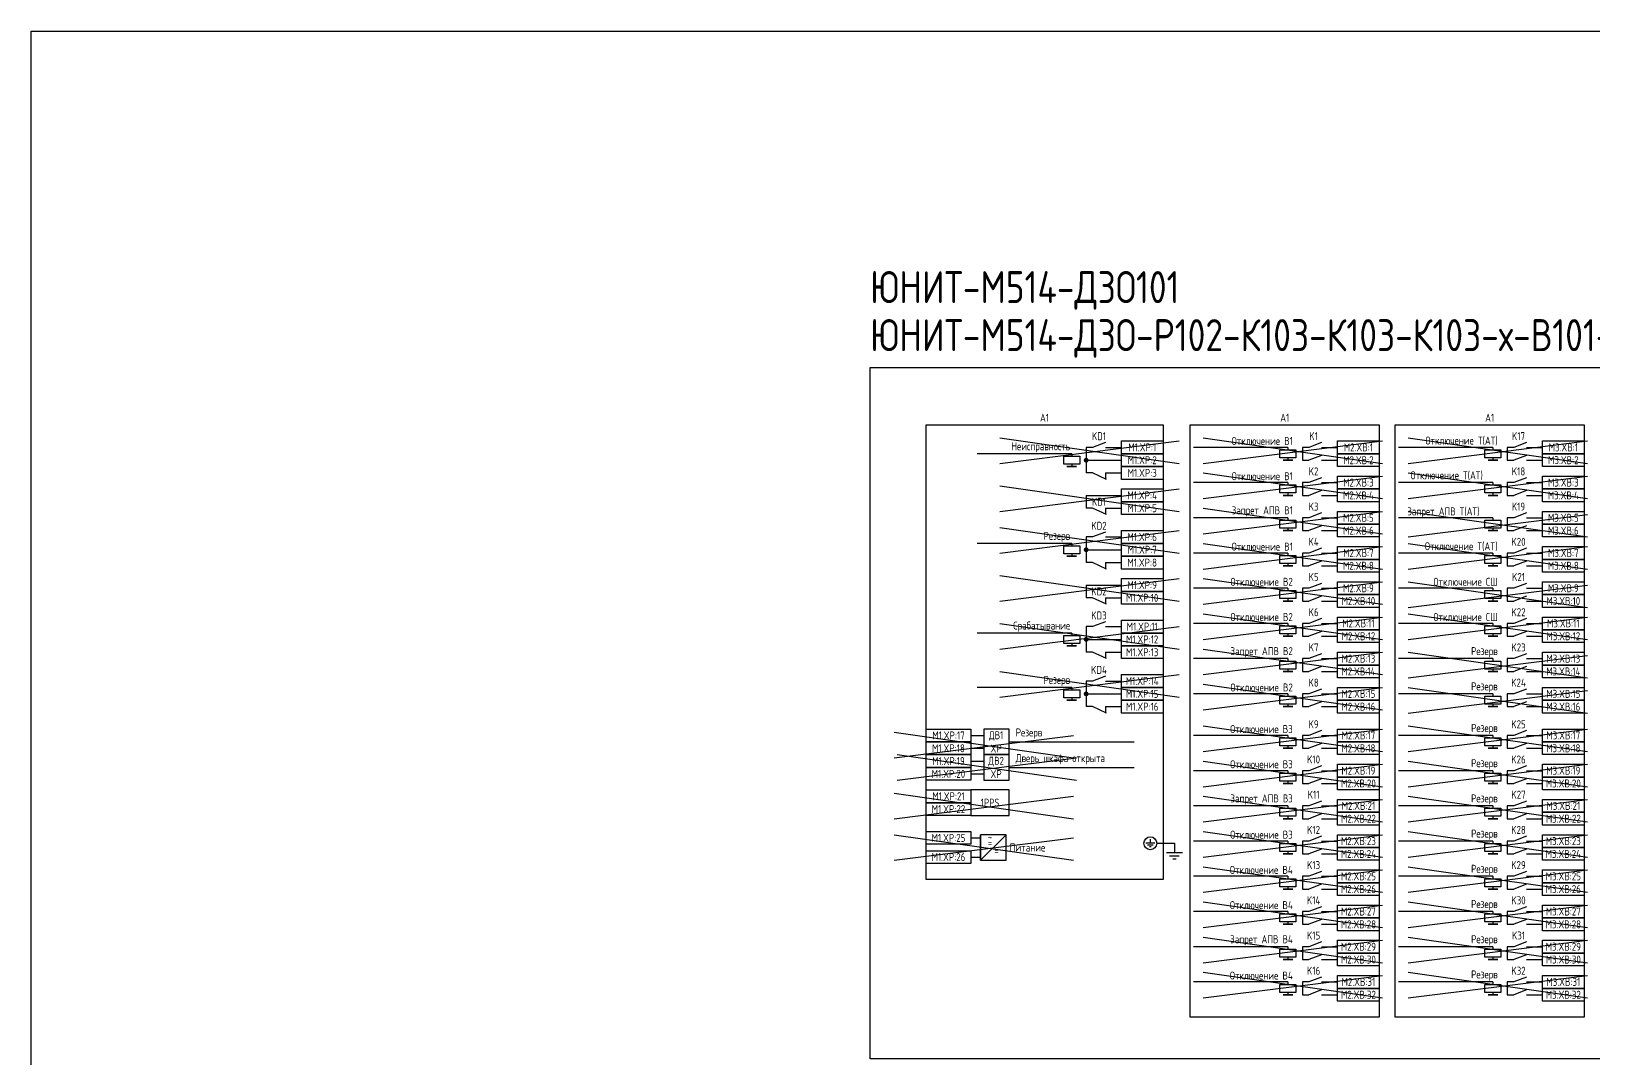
# Model space of a CAD drawing. Header units: millimetres. Extents: x -1102 to 3953, y -90 to 618.
# Drawn here: x -1102 to -614, y 297 to 618 of the extents above; entities that cross this region are included whole.
import ezdxf

# ---------------------------------------------------------------- set-up
doc = ezdxf.new("R2010")
doc.units = ezdxf.units.MM
doc.styles.add('Gost_type_A', font='GOST_A.TTF')

# ---------------------------------------------------------------- blocks, each defined once
blk = doc.blocks.new('POINT')
at = {"const_width": 0.75}
blk.add_lwpolyline([(-0.375, 0, 1), (0.375, 0, 1)], format="xyb", close=True, dxfattribs=at)

msp = doc.modelspace()

# ---------------------------------------------------------------- linework, layer by layer
at = {"color": 210}
for p, q in [((-799.53, 491), (-743.53, 483)), ((-799.53, 483), (-743.53, 490)), ((-736, 491), (-680, 483)), ((-736, 483), (-680, 490)), ((-672, 491), (-616, 483)), ((-672, 483), (-616, 490)), ((-736, 480), (-680, 472)), ((-736, 472), (-680, 479)), ((-672, 480), (-616, 472)), ((-672, 472), (-616, 479)), ((-799.53, 476), (-743.53, 468)), ((-799.53, 468), (-743.53, 475)), ((-736, 469), (-680, 461)), ((-736, 461), (-680, 468)), ((-672, 468), (-616, 460)), ((-672, 460), (-616, 467)), ((-736, 458), (-680, 450)), ((-736, 450), (-680, 457)), ((-672, 458), (-616, 450)), ((-672, 450), (-616, 457)), ((-736, 447), (-680, 439)), ((-736, 439), (-680, 446)), ((-672, 446), (-616, 438)), ((-672, 438), (-616, 445)), ((-736, 436), (-680, 428)), ((-736, 428), (-680, 435)), ((-672, 436), (-616, 428)), ((-672, 428), (-616, 435)), ((-799.53, 433), (-743.53, 425)), ((-799.53, 425), (-743.53, 432)), ((-736, 425), (-680, 417)), ((-736, 417), (-680, 424)), ((-672, 424), (-616, 416)), ((-672, 416), (-616, 423)), ((-799.53, 418), (-743.53, 410)), ((-799.53, 410), (-743.53, 417)), ((-736, 414), (-680, 406)), ((-736, 406), (-680, 413)), ((-672, 413), (-616, 405)), ((-672, 405), (-616, 412)), ((-736, 401), (-680, 393)), ((-672, 401), (-616, 393)), ((-736, 393), (-680, 400)), ((-672, 393), (-616, 400)), ((-831.53, 392), (-775.53, 384)), ((-831.53, 384), (-775.53, 391)), ((-736, 390), (-680, 382)), ((-736, 382), (-680, 389)), ((-672, 390), (-616, 382)), ((-672, 382), (-616, 389)), ((-736, 379), (-680, 371)), ((-736, 371), (-680, 378)), ((-672, 379), (-616, 371)), ((-672, 371), (-616, 378)), ((-832.53, 367), (-776.53, 359)), ((-832.53, 359), (-776.53, 366)), ((-736, 368), (-680, 360)), ((-736, 360), (-680, 367)), ((-672, 368), (-616, 360)), ((-672, 360), (-616, 367)), ((-736, 357), (-680, 349)), ((-672, 357), (-616, 349)), ((-736, 349), (-680, 356)), ((-672, 349), (-616, 356)), ((-736, 346), (-680, 338)), ((-736, 338), (-680, 345)), ((-672, 346), (-616, 338)), ((-672, 338), (-616, 345)), ((-736, 335), (-680, 327)), ((-736, 327), (-680, 334)), ((-672, 335), (-616, 327)), ((-672, 327), (-616, 334)), ((-736, 324), (-680, 316)), ((-736, 316), (-680, 323)), ((-672, 324), (-616, 316)), ((-672, 316), (-616, 323))]:
    msp.add_line(p, q, dxfattribs=at)
at = {"ltscale": 1.08}
for p, q in [((-770.53, 488), (-772.53, 488)), ((-772.53, 488), (-772.53, 480)), ((-766.53, 488), (-761.53, 488)), ((-703, 488), (-705, 488)), ((-705, 488), (-705, 484)), ((-699, 488), (-694, 488)), ((-639, 488), (-641, 488)), ((-641, 488), (-641, 484)), ((-635, 488), (-630, 488)), ((-772.53, 484), (-761.53, 484)), ((-705, 484), (-703, 484)), ((-699, 484), (-694, 484)), ((-641, 484), (-639, 484)), ((-635, 484), (-630, 484)), ((-770.53, 480), (-772.53, 480)), ((-766.53, 480), (-761.53, 480)), ((-703, 477), (-705, 477)), ((-705, 477), (-705, 473)), ((-699, 477), (-694, 477)), ((-639, 477), (-641, 477)), ((-641, 477), (-641, 473)), ((-635, 477), (-630, 477)), ((-772.53, 473), (-761.53, 473)), ((-770.53, 469), (-772.53, 469)), ((-766.53, 469), (-761.53, 469)), ((-705, 473), (-703, 473)), ((-699, 473), (-694, 473)), ((-641, 473), (-639, 473)), ((-635, 473), (-630, 473)), ((-703, 466), (-705, 466)), ((-705, 466), (-705, 462)), ((-699, 466), (-694, 466)), ((-639, 466), (-641, 466)), ((-641, 466), (-641, 462)), ((-635, 466), (-630, 466)), ((-770.53, 460), (-772.53, 460)), ((-772.53, 460), (-772.53, 452)), ((-766.53, 460), (-761.53, 460)), ((-705, 462), (-703, 462)), ((-699, 462), (-694, 462)), ((-641, 462), (-639, 462)), ((-635, 462), (-630, 462)), ((-772.53, 456), (-761.53, 456)), ((-703, 455), (-705, 455)), ((-705, 455), (-705, 451)), ((-699, 455), (-694, 455)), ((-639, 455), (-641, 455)), ((-641, 455), (-641, 451)), ((-635, 455), (-630, 455)), ((-770.53, 452), (-772.53, 452)), ((-766.53, 452), (-761.53, 452)), ((-705, 451), (-703, 451)), ((-699, 451), (-694, 451)), ((-641, 451), (-639, 451)), ((-635, 451), (-630, 451)), ((-772.53, 445), (-761.53, 445)), ((-770.53, 441), (-772.53, 441)), ((-766.53, 441), (-761.53, 441)), ((-703, 444), (-705, 444)), ((-705, 444), (-705, 440)), ((-705, 440), (-703, 440)), ((-699, 444), (-694, 444)), ((-699, 440), (-694, 440)), ((-639, 444), (-641, 444)), ((-641, 444), (-641, 440)), ((-641, 440), (-639, 440)), ((-635, 444), (-630, 444)), ((-635, 440), (-630, 440)), ((-770.53, 432), (-772.53, 432)), ((-772.53, 432), (-772.53, 424)), ((-766.53, 432), (-761.53, 432)), ((-703, 433), (-705, 433)), ((-705, 433), (-705, 429)), ((-699, 433), (-694, 433)), ((-639, 433), (-641, 433)), ((-641, 433), (-641, 429)), ((-635, 433), (-630, 433)), ((-772.53, 428), (-761.53, 428)), ((-705, 429), (-703, 429)), ((-699, 429), (-694, 429)), ((-641, 429), (-639, 429)), ((-635, 429), (-630, 429)), ((-770.53, 424), (-772.53, 424)), ((-766.53, 424), (-761.53, 424)), ((-703, 422), (-705, 422)), ((-705, 422), (-705, 418)), ((-699, 422), (-694, 422)), ((-639, 422), (-641, 422)), ((-641, 422), (-641, 418)), ((-635, 422), (-630, 422)), ((-770.53, 415), (-772.53, 415)), ((-772.53, 415), (-772.53, 407)), ((-766.53, 415), (-761.53, 415)), ((-705, 418), (-703, 418)), ((-699, 418), (-694, 418)), ((-641, 418), (-639, 418)), ((-635, 418), (-630, 418)), ((-772.53, 411), (-761.53, 411)), ((-703, 411), (-705, 411)), ((-705, 411), (-705, 407)), ((-699, 411), (-694, 411)), ((-639, 411), (-641, 411)), ((-641, 411), (-641, 407)), ((-635, 411), (-630, 411)), ((-770.53, 407), (-772.53, 407)), ((-766.53, 407), (-761.53, 407)), ((-705, 407), (-703, 407)), ((-699, 407), (-694, 407)), ((-641, 407), (-639, 407)), ((-635, 407), (-630, 407)), ((-703, 398), (-705, 398)), ((-705, 398), (-705, 394)), ((-699, 398), (-694, 398)), ((-639, 398), (-641, 398)), ((-641, 398), (-641, 394)), ((-635, 398), (-630, 398)), ((-705, 394), (-703, 394)), ((-699, 394), (-694, 394)), ((-641, 394), (-639, 394)), ((-635, 394), (-630, 394)), ((-703, 387), (-705, 387)), ((-705, 387), (-705, 383)), ((-699, 387), (-694, 387)), ((-639, 387), (-641, 387)), ((-641, 387), (-641, 383)), ((-635, 387), (-630, 387)), ((-705, 383), (-703, 383)), ((-699, 383), (-694, 383)), ((-641, 383), (-639, 383)), ((-635, 383), (-630, 383)), ((-703, 376), (-705, 376)), ((-705, 376), (-705, 372)), ((-699, 376), (-694, 376)), ((-639, 376), (-641, 376)), ((-641, 376), (-641, 372)), ((-635, 376), (-630, 376)), ((-705, 372), (-703, 372)), ((-699, 372), (-694, 372)), ((-641, 372), (-639, 372)), ((-635, 372), (-630, 372)), ((-703, 365), (-705, 365)), ((-705, 365), (-705, 361)), ((-699, 365), (-694, 365)), ((-639, 365), (-641, 365)), ((-641, 365), (-641, 361)), ((-635, 365), (-630, 365)), ((-705, 361), (-703, 361)), ((-699, 361), (-694, 361)), ((-641, 361), (-639, 361)), ((-635, 361), (-630, 361)), ((-703, 354), (-705, 354)), ((-705, 354), (-705, 350)), ((-699, 354), (-694, 354)), ((-639, 354), (-641, 354)), ((-641, 354), (-641, 350)), ((-635, 354), (-630, 354)), ((-705, 350), (-703, 350)), ((-699, 350), (-694, 350)), ((-641, 350), (-639, 350)), ((-635, 350), (-630, 350)), ((-703, 343), (-705, 343)), ((-705, 343), (-705, 339)), ((-699, 343), (-694, 343)), ((-639, 343), (-641, 343)), ((-641, 343), (-641, 339)), ((-635, 343), (-630, 343)), ((-705, 339), (-703, 339)), ((-699, 339), (-694, 339)), ((-641, 339), (-639, 339)), ((-635, 339), (-630, 339)), ((-703, 332), (-705, 332)), ((-705, 332), (-705, 328)), ((-699, 332), (-694, 332)), ((-639, 332), (-641, 332)), ((-641, 332), (-641, 328)), ((-635, 332), (-630, 332)), ((-705, 328), (-703, 328)), ((-699, 328), (-694, 328)), ((-641, 328), (-639, 328)), ((-635, 328), (-630, 328)), ((-703, 321), (-705, 321)), ((-705, 321), (-705, 317)), ((-699, 321), (-694, 321)), ((-639, 321), (-641, 321)), ((-641, 321), (-641, 317)), ((-635, 321), (-630, 321)), ((-705, 317), (-703, 317)), ((-699, 317), (-694, 317)), ((-641, 317), (-639, 317)), ((-635, 317), (-630, 317))]:
    msp.add_line(p, q, dxfattribs=at)
at = {"ltscale": 4.32}
for p, q in [((-766.53, 489.5), (-770.53, 488)), ((-699, 489.5), (-703, 488)), ((-635, 489.5), (-639, 488)), ((-699, 485.5), (-703, 484)), ((-635, 485.5), (-639, 484)), ((-766.14, 478), (-770.53, 480)), ((-699, 478.5), (-703, 477)), ((-635, 478.5), (-639, 477)), ((-699, 474.5), (-703, 473)), ((-635, 474.5), (-639, 473)), ((-766.14, 467), (-770.53, 469)), ((-699, 467.5), (-703, 466)), ((-635, 467.5), (-639, 466)), ((-766.53, 461.5), (-770.53, 460)), ((-699, 463.5), (-703, 462)), ((-635, 463.5), (-639, 462)), ((-699, 456.5), (-703, 455)), ((-635, 456.5), (-639, 455)), ((-766.14, 450), (-770.53, 452)), ((-699, 452.5), (-703, 451)), ((-635, 452.5), (-639, 451)), ((-699, 445.5), (-703, 444)), ((-635, 445.5), (-639, 444)), ((-766.14, 439), (-770.53, 441)), ((-699, 441.5), (-703, 440)), ((-635, 441.5), (-639, 440)), ((-699, 434.5), (-703, 433)), ((-635, 434.5), (-639, 433)), ((-766.53, 433.5), (-770.53, 432)), ((-699, 430.5), (-703, 429)), ((-635, 430.5), (-639, 429)), ((-766.14, 422), (-770.53, 424)), ((-699, 423.5), (-703, 422)), ((-635, 423.5), (-639, 422)), ((-766.53, 416.5), (-770.53, 415)), ((-699, 419.5), (-703, 418)), ((-635, 419.5), (-639, 418)), ((-699, 412.5), (-703, 411)), ((-635, 412.5), (-639, 411)), ((-766.14, 405), (-770.53, 407)), ((-699, 408.5), (-703, 407)), ((-635, 408.5), (-639, 407)), ((-699, 399.5), (-703, 398)), ((-699, 395.5), (-703, 394)), ((-635, 399.5), (-639, 398)), ((-635, 395.5), (-639, 394)), ((-699, 388.5), (-703, 387)), ((-635, 388.5), (-639, 387)), ((-699, 384.5), (-703, 383)), ((-635, 384.5), (-639, 383)), ((-699, 377.5), (-703, 376)), ((-635, 377.5), (-639, 376)), ((-699, 373.5), (-703, 372)), ((-635, 373.5), (-639, 372)), ((-699, 366.5), (-703, 365)), ((-635, 366.5), (-639, 365)), ((-751.08, 364.32), (-753.92, 364.32)), ((-751.65, 363.75), (-753.35, 363.75)), ((-752.22, 363.18), (-752.78, 363.18)), ((-752.5, 365.6), (-752.5, 364.32)), ((-742.46, 361.32), (-747.46, 361.32)), ((-744.96, 364.32), (-744.96, 361.32)), ((-699, 362.5), (-703, 361)), ((-635, 362.5), (-639, 361)), ((-743.46, 360.32), (-746.46, 360.32)), ((-744.46, 359.32), (-745.46, 359.32)), ((-699, 355.5), (-703, 354)), ((-699, 351.5), (-703, 350)), ((-635, 355.5), (-639, 354)), ((-635, 351.5), (-639, 350)), ((-699, 344.5), (-703, 343)), ((-635, 344.5), (-639, 343)), ((-699, 340.5), (-703, 339)), ((-635, 340.5), (-639, 339)), ((-699, 333.5), (-703, 332)), ((-635, 333.5), (-639, 332)), ((-699, 329.5), (-703, 328)), ((-635, 329.5), (-639, 328)), ((-699, 322.5), (-703, 321)), ((-635, 322.5), (-639, 321)), ((-699, 318.5), (-703, 317)), ((-635, 318.5), (-639, 317))]:
    msp.add_line(p, q, dxfattribs=at)
for p, q in [((-709.5, 488), (-739, 488)), ((-709.5, 488), (-709.5, 487.25)), ((-645.5, 488), (-675, 488)), ((-645.5, 488), (-645.5, 487.25)), ((-777.03, 486), (-806.53, 486)), ((-777.03, 486), (-777.03, 485.25)), ((-709.5, 484.75), (-709.5, 484)), ((-645.5, 484.75), (-645.5, 484)), ((-777.03, 482.75), (-777.03, 482)), ((-766.53, 480), (-766.53, 478)), ((-709.5, 477), (-739, 477)), ((-709.5, 477), (-709.5, 476.25)), ((-709.5, 473.75), (-709.5, 473)), ((-645.5, 477), (-675, 477)), ((-645.5, 477), (-645.5, 476.25)), ((-645.5, 473.75), (-645.5, 473)), ((-772.53, 473), (-772.53, 469)), ((-766.53, 469), (-766.53, 467)), ((-709.5, 466), (-739, 466)), ((-709.5, 466), (-709.5, 465.25)), ((-645.5, 466), (-675, 466)), ((-645.5, 466), (-645.5, 465.25)), ((-709.5, 462.75), (-709.5, 462)), ((-645.5, 462.75), (-645.5, 462)), ((-777.03, 458), (-806.53, 458)), ((-777.03, 458), (-777.03, 457.25)), ((-777.03, 454.75), (-777.03, 454)), ((-709.5, 455), (-739, 455)), ((-709.5, 455), (-709.5, 454.25)), ((-645.5, 455), (-675, 455)), ((-645.5, 455), (-645.5, 454.25)), ((-766.53, 452), (-766.53, 450)), ((-709.5, 451.75), (-709.5, 451)), ((-645.5, 451.75), (-645.5, 451)), ((-772.53, 445), (-772.53, 441)), ((-766.53, 441), (-766.53, 439)), ((-709.5, 444), (-739, 444)), ((-709.5, 444), (-709.5, 443.25)), ((-709.5, 440.75), (-709.5, 440)), ((-645.5, 444), (-675, 444)), ((-645.5, 444), (-645.5, 443.25)), ((-645.5, 440.75), (-645.5, 440)), ((-777.03, 430), (-806.53, 430)), ((-777.03, 430), (-777.03, 429.25)), ((-709.5, 433), (-739, 433)), ((-709.5, 433), (-709.5, 432.25)), ((-709.5, 429.75), (-709.5, 429)), ((-645.5, 433), (-675, 433)), ((-645.5, 433), (-645.5, 432.25)), ((-645.5, 429.75), (-645.5, 429)), ((-777.03, 426.75), (-777.03, 426)), ((-766.53, 424), (-766.53, 422)), ((-709.5, 422), (-739, 422)), ((-709.5, 422), (-709.5, 421.25)), ((-645.5, 422), (-675, 422)), ((-645.5, 422), (-645.5, 421.25)), ((-709.5, 418.75), (-709.5, 418)), ((-645.5, 418.75), (-645.5, 418)), ((-777.03, 413), (-806.53, 413)), ((-777.03, 413), (-777.03, 412.25)), ((-709.5, 411), (-739, 411)), ((-709.5, 411), (-709.5, 410.25)), ((-645.5, 411), (-675, 411)), ((-645.5, 411), (-645.5, 410.25)), ((-777.03, 409.75), (-777.03, 409)), ((-766.53, 407), (-766.53, 405)), ((-709.5, 407.75), (-709.5, 407)), ((-645.5, 407.75), (-645.5, 407)), ((-808.53, 398), (-804.53, 398)), ((-796.53, 396), (-757.53, 396)), ((-709.5, 398), (-739, 398)), ((-709.5, 398), (-709.5, 397.25)), ((-645.5, 398), (-675, 398)), ((-645.5, 398), (-645.5, 397.25)), ((-808.53, 394), (-804.53, 394)), ((-709.5, 394.75), (-709.5, 394)), ((-645.5, 394.75), (-645.5, 394)), ((-808.53, 390), (-804.53, 390)), ((-808.53, 386), (-804.53, 386)), ((-796.53, 388), (-757.53, 388)), ((-709.5, 387), (-739, 387)), ((-709.5, 387), (-709.5, 386.25)), ((-645.5, 387), (-675, 387)), ((-645.5, 387), (-645.5, 386.25)), ((-709.5, 383.75), (-709.5, 383)), ((-645.5, 383.75), (-645.5, 383)), ((-709.5, 376), (-739, 376)), ((-709.5, 376), (-709.5, 375.25)), ((-645.5, 376), (-675, 376)), ((-645.5, 376), (-645.5, 375.25)), ((-709.5, 372.75), (-709.5, 372)), ((-645.5, 372.75), (-645.5, 372)), ((-805.53, 359), (-805.53, 367)), ((-805.53, 359), (-797.53, 367)), ((-750.48, 364.32), (-744.96, 364.32)), ((-709.5, 365), (-739, 365)), ((-709.5, 365), (-709.5, 364.25)), ((-709.5, 361.75), (-709.5, 361)), ((-645.5, 365), (-675, 365)), ((-645.5, 365), (-645.5, 364.25)), ((-645.5, 361.75), (-645.5, 361)), ((-709.5, 354), (-739, 354)), ((-709.5, 354), (-709.5, 353.25)), ((-645.5, 354), (-675, 354)), ((-645.5, 354), (-645.5, 353.25)), ((-709.5, 350.75), (-709.5, 350)), ((-645.5, 350.75), (-645.5, 350)), ((-709.5, 343), (-739, 343)), ((-709.5, 343), (-709.5, 342.25)), ((-645.5, 343), (-675, 343)), ((-645.5, 343), (-645.5, 342.25)), ((-709.5, 339.75), (-709.5, 339)), ((-645.5, 339.75), (-645.5, 339)), ((-709.5, 332), (-739, 332)), ((-709.5, 332), (-709.5, 331.25)), ((-645.5, 332), (-675, 332)), ((-645.5, 332), (-645.5, 331.25)), ((-709.5, 328.75), (-709.5, 328)), ((-645.5, 328.75), (-645.5, 328)), ((-709.5, 321), (-739, 321)), ((-709.5, 321), (-709.5, 320.25)), ((-709.5, 317.75), (-709.5, 317)), ((-645.5, 321), (-675, 321)), ((-645.5, 321), (-645.5, 320.25)), ((-645.5, 317.75), (-645.5, 317))]:
    msp.add_line(p, q)
at = {"color": 3}
for p, q in [((-799.53, 463), (-743.53, 455)), ((-799.53, 455), (-743.53, 462)), ((-799.53, 448), (-743.53, 440)), ((-799.53, 440), (-743.53, 447)), ((-832.53, 399), (-776.53, 391)), ((-832.53, 391), (-776.53, 398)), ((-832.53, 380), (-776.53, 372)), ((-832.53, 372), (-776.53, 379))]:
    msp.add_line(p, q, dxfattribs=at)
at = {"ltscale": 4}
for p, q in [((-808.53, 366), (-805.53, 366)), ((-808.53, 360), (-805.53, 360))]:
    msp.add_line(p, q, dxfattribs=at)
for points in [[(-1102, 618), (3953, 618), (3953, -90), (-1102, -90)], [(-840, 513), (15, 513), (15, 297), (-840, 297)], [(-822.53, 495), (-748.53, 495), (-748.53, 353), (-822.53, 353)], [(-740, 495), (-681, 495), (-681, 310), (-740, 310)], [(-676, 495), (-617, 495), (-617, 310), (-676, 310)], [(-761.53, 490), (-748.53, 490), (-748.53, 486), (-761.53, 486)], [(-694, 490), (-681, 490), (-681, 486), (-694, 486)], [(-630, 490), (-617, 490), (-617, 486), (-630, 486)], [(-774.53, 485.25), (-774.53, 482.75), (-779.53, 482.75), (-779.53, 485.25)], [(-761.53, 486), (-748.53, 486), (-748.53, 482), (-761.53, 482)], [(-707, 487.25), (-707, 484.75), (-712, 484.75), (-712, 487.25)], [(-708, 484), (-711, 484)], [(-694, 486), (-681, 486), (-681, 482), (-694, 482)], [(-643, 487.25), (-643, 484.75), (-648, 484.75), (-648, 487.25)], [(-644, 484), (-647, 484)], [(-630, 486), (-617, 486), (-617, 482), (-630, 482)], [(-775.53, 482), (-778.53, 482)], [(-761.53, 482), (-748.53, 482), (-748.53, 478), (-761.53, 478)], [(-694, 479), (-681, 479), (-681, 475), (-694, 475)], [(-630, 479), (-617, 479), (-617, 475), (-630, 475)], [(-761.53, 475), (-748.53, 475), (-748.53, 471), (-761.53, 471)], [(-707, 476.25), (-707, 473.75), (-712, 473.75), (-712, 476.25)], [(-694, 475), (-681, 475), (-681, 471), (-694, 471)], [(-643, 476.25), (-643, 473.75), (-648, 473.75), (-648, 476.25)], [(-630, 475), (-617, 475), (-617, 471), (-630, 471)], [(-761.53, 471), (-748.53, 471), (-748.53, 467), (-761.53, 467)], [(-708, 473), (-711, 473)], [(-644, 473), (-647, 473)], [(-707, 465.25), (-707, 462.75), (-712, 462.75), (-712, 465.25)], [(-694, 468), (-681, 468), (-681, 464), (-694, 464)], [(-694, 464), (-681, 464), (-681, 460), (-694, 460)], [(-643, 465.25), (-643, 462.75), (-648, 462.75), (-648, 465.25)], [(-630, 468), (-617, 468), (-617, 464), (-630, 464)], [(-630, 464), (-617, 464), (-617, 460), (-630, 460)], [(-761.53, 462), (-748.53, 462), (-748.53, 458), (-761.53, 458)], [(-708, 462), (-711, 462)], [(-644, 462), (-647, 462)], [(-774.53, 457.25), (-774.53, 454.75), (-779.53, 454.75), (-779.53, 457.25)], [(-775.53, 454), (-778.53, 454)], [(-761.53, 458), (-748.53, 458), (-748.53, 454), (-761.53, 454)], [(-761.53, 454), (-748.53, 454), (-748.53, 450), (-761.53, 450)], [(-707, 454.25), (-707, 451.75), (-712, 451.75), (-712, 454.25)], [(-694, 457), (-681, 457), (-681, 453), (-694, 453)], [(-643, 454.25), (-643, 451.75), (-648, 451.75), (-648, 454.25)], [(-630, 457), (-617, 457), (-617, 453), (-630, 453)], [(-708, 451), (-711, 451)], [(-694, 453), (-681, 453), (-681, 449), (-694, 449)], [(-644, 451), (-647, 451)], [(-630, 453), (-617, 453), (-617, 449), (-630, 449)], [(-761.53, 447), (-748.53, 447), (-748.53, 443), (-761.53, 443)], [(-694, 446), (-681, 446), (-681, 442), (-694, 442)], [(-630, 446), (-617, 446), (-617, 442), (-630, 442)], [(-761.53, 443), (-748.53, 443), (-748.53, 439), (-761.53, 439)], [(-707, 443.25), (-707, 440.75), (-712, 440.75), (-712, 443.25)], [(-708, 440), (-711, 440)], [(-694, 442), (-681, 442), (-681, 438), (-694, 438)], [(-643, 443.25), (-643, 440.75), (-648, 440.75), (-648, 443.25)], [(-644, 440), (-647, 440)], [(-630, 442), (-617, 442), (-617, 438), (-630, 438)], [(-694, 435), (-681, 435), (-681, 431), (-694, 431)], [(-630, 435), (-617, 435), (-617, 431), (-630, 431)], [(-761.53, 434), (-748.53, 434), (-748.53, 430), (-761.53, 430)], [(-761.53, 430), (-748.53, 430), (-748.53, 426), (-761.53, 426)], [(-707, 432.25), (-707, 429.75), (-712, 429.75), (-712, 432.25)], [(-694, 431), (-681, 431), (-681, 427), (-694, 427)], [(-643, 432.25), (-643, 429.75), (-648, 429.75), (-648, 432.25)], [(-630, 431), (-617, 431), (-617, 427), (-630, 427)], [(-774.53, 429.25), (-774.53, 426.75), (-779.53, 426.75), (-779.53, 429.25)], [(-775.53, 426), (-778.53, 426)], [(-761.53, 426), (-748.53, 426), (-748.53, 422), (-761.53, 422)], [(-708, 429), (-711, 429)], [(-644, 429), (-647, 429)], [(-707, 421.25), (-707, 418.75), (-712, 418.75), (-712, 421.25)], [(-694, 424), (-681, 424), (-681, 420), (-694, 420)], [(-694, 420), (-681, 420), (-681, 416), (-694, 416)], [(-643, 421.25), (-643, 418.75), (-648, 418.75), (-648, 421.25)], [(-630, 424), (-617, 424), (-617, 420), (-630, 420)], [(-630, 420), (-617, 420), (-617, 416), (-630, 416)], [(-761.53, 417), (-748.53, 417), (-748.53, 413), (-761.53, 413)], [(-708, 418), (-711, 418)], [(-644, 418), (-647, 418)], [(-774.53, 412.25), (-774.53, 409.75), (-779.53, 409.75), (-779.53, 412.25)], [(-761.53, 413), (-748.53, 413), (-748.53, 409), (-761.53, 409)], [(-707, 410.25), (-707, 407.75), (-712, 407.75), (-712, 410.25)], [(-694, 413), (-681, 413), (-681, 409), (-694, 409)], [(-643, 410.25), (-643, 407.75), (-648, 407.75), (-648, 410.25)], [(-630, 413), (-617, 413), (-617, 409), (-630, 409)], [(-775.53, 409), (-778.53, 409)], [(-761.53, 409), (-748.53, 409), (-748.53, 405), (-761.53, 405)], [(-708, 407), (-711, 407)], [(-694, 409), (-681, 409), (-681, 405), (-694, 405)], [(-644, 407), (-647, 407)], [(-630, 409), (-617, 409), (-617, 405), (-630, 405)], [(-822.53, 400), (-808.53, 400), (-808.53, 396), (-822.53, 396)], [(-822.53, 396), (-808.53, 396), (-808.53, 392), (-822.53, 392)], [(-707, 397.25), (-707, 394.75), (-712, 394.75), (-712, 397.25)], [(-694, 400), (-681, 400), (-681, 396), (-694, 396)], [(-694, 396), (-681, 396), (-681, 392), (-694, 392)], [(-643, 397.25), (-643, 394.75), (-648, 394.75), (-648, 397.25)], [(-630, 400), (-617, 400), (-617, 396), (-630, 396)], [(-630, 396), (-617, 396), (-617, 392), (-630, 392)], [(-822.53, 392), (-808.53, 392), (-808.53, 388), (-822.53, 388)], [(-708, 394), (-711, 394)], [(-644, 394), (-647, 394)], [(-822.53, 388), (-808.53, 388), (-808.53, 384), (-822.53, 384)], [(-707, 386.25), (-707, 383.75), (-712, 383.75), (-712, 386.25)], [(-694, 389), (-681, 389), (-681, 385), (-694, 385)], [(-643, 386.25), (-643, 383.75), (-648, 383.75), (-648, 386.25)], [(-630, 389), (-617, 389), (-617, 385), (-630, 385)], [(-822.53, 381), (-808.53, 381), (-808.53, 377), (-822.53, 377)], [(-708, 383), (-711, 383)], [(-694, 385), (-681, 385), (-681, 381), (-694, 381)], [(-644, 383), (-647, 383)], [(-630, 385), (-617, 385), (-617, 381), (-630, 381)], [(-822.53, 377), (-808.53, 377), (-808.53, 373), (-822.53, 373)], [(-694, 378), (-681, 378), (-681, 374), (-694, 374)], [(-630, 378), (-617, 378), (-617, 374), (-630, 374)], [(-707, 375.25), (-707, 372.75), (-712, 372.75), (-712, 375.25)], [(-708, 372), (-711, 372)], [(-694, 374), (-681, 374), (-681, 370), (-694, 370)], [(-643, 375.25), (-643, 372.75), (-648, 372.75), (-648, 375.25)], [(-644, 372), (-647, 372)], [(-630, 374), (-617, 374), (-617, 370), (-630, 370)], [(-822.53, 368), (-808.53, 368), (-808.53, 364), (-822.53, 364)], [(-694, 367), (-681, 367), (-681, 363), (-694, 363)], [(-630, 367), (-617, 367), (-617, 363), (-630, 363)], [(-822.53, 362), (-808.53, 362), (-808.53, 358), (-822.53, 358)], [(-707, 364.25), (-707, 361.75), (-712, 361.75), (-712, 364.25)], [(-694, 363), (-681, 363), (-681, 359), (-694, 359)], [(-643, 364.25), (-643, 361.75), (-648, 361.75), (-648, 364.25)], [(-630, 363), (-617, 363), (-617, 359), (-630, 359)], [(-708, 361), (-711, 361)], [(-644, 361), (-647, 361)], [(-707, 353.25), (-707, 350.75), (-712, 350.75), (-712, 353.25)], [(-694, 356), (-681, 356), (-681, 352), (-694, 352)], [(-694, 352), (-681, 352), (-681, 348), (-694, 348)], [(-643, 353.25), (-643, 350.75), (-648, 350.75), (-648, 353.25)], [(-630, 356), (-617, 356), (-617, 352), (-630, 352)], [(-630, 352), (-617, 352), (-617, 348), (-630, 348)], [(-708, 350), (-711, 350)], [(-644, 350), (-647, 350)], [(-707, 342.25), (-707, 339.75), (-712, 339.75), (-712, 342.25)], [(-694, 345), (-681, 345), (-681, 341), (-694, 341)], [(-643, 342.25), (-643, 339.75), (-648, 339.75), (-648, 342.25)], [(-630, 345), (-617, 345), (-617, 341), (-630, 341)], [(-708, 339), (-711, 339)], [(-694, 341), (-681, 341), (-681, 337), (-694, 337)], [(-644, 339), (-647, 339)], [(-630, 341), (-617, 341), (-617, 337), (-630, 337)], [(-694, 334), (-681, 334), (-681, 330), (-694, 330)], [(-630, 334), (-617, 334), (-617, 330), (-630, 330)], [(-707, 331.25), (-707, 328.75), (-712, 328.75), (-712, 331.25)], [(-708, 328), (-711, 328)], [(-694, 330), (-681, 330), (-681, 326), (-694, 326)], [(-643, 331.25), (-643, 328.75), (-648, 328.75), (-648, 331.25)], [(-644, 328), (-647, 328)], [(-630, 330), (-617, 330), (-617, 326), (-630, 326)], [(-694, 323), (-681, 323), (-681, 319), (-694, 319)], [(-630, 323), (-617, 323), (-617, 319), (-630, 319)], [(-707, 320.25), (-707, 317.75), (-712, 317.75), (-712, 320.25)], [(-694, 319), (-681, 319), (-681, 315), (-694, 315)], [(-643, 320.25), (-643, 317.75), (-648, 317.75), (-648, 320.25)], [(-630, 319), (-617, 319), (-617, 315), (-630, 315)], [(-708, 317), (-711, 317)], [(-644, 317), (-647, 317)]]:
    msp.add_lwpolyline(points, close=True)
for points in [[(-804.53, 392), (-796.53, 392), (-796.53, 400), (-804.53, 400)], [(-804.53, 384), (-796.53, 384), (-796.53, 392), (-804.53, 392)], [(-808.53, 373), (-796.53, 373), (-796.53, 381), (-808.53, 381)], [(-805.53, 359), (-797.53, 359), (-797.53, 367), (-805.53, 367)]]:
    msp.add_lwpolyline(points, close=True, dxfattribs=at)
msp.add_circle((-752.5, 364.32), 2.02)

# ---------------------------------------------------------------- block references
for p in [(-772.53, 484), (-772.53, 456), (-772.53, 428), (-772.53, 411)]:
    msp.add_blockref('POINT', p)

# ---------------------------------------------------------------- texts
at = {"style": 'Gost_type_A'}
for s, insert, char_height, width, attachment_point, line_spacing_factor in [('ЮНИТ-М514-ДЗО101\\PЮНИТ-М514-ДЗО-Р102-К103-К103-К103-х-В101-В101-М1С4.0С00-С01.03', (-840, 516), 10, 855, 7, 0.9), ('A1', (-785.53, 496), 2.5, 74.0002, 8, 0.9), ('A1', (-710.5, 496), 2.5, 59, 8, 0.9), ('A1', (-646.5, 496), 2.5, 59, 8, 0.9), ('Неисправность', (-777.53, 488), 2.5, 37, 6, 0.8), ('Резерв', (-777.53, 460), 2.5, 37, 6, 0.8), ('Срабатывание', (-777.53, 432), 2.5, 37, 6, 0.8), ('Резерв', (-777.53, 415), 2.5, 37, 6, 0.8)]:
    msp.add_mtext(s, dxfattribs=dict(at, insert=insert, char_height=char_height, width=width, attachment_point=attachment_point, line_spacing_factor=line_spacing_factor))
at = {"char_height": 2.5, "style": 'Gost_type_A'}
for s, insert, width, attachment_point in [('KD1', (-768.53, 491.5), 8, 5), ('M1.XP:1', (-755.03, 488), 13, 5), ('Отключение В1', (-708, 490), 31.0015, 6), ('K1', (-701.5, 491.5), 5, 5), ('M2.XВ:1', (-687.5, 488), 13, 5), ('Отключение Т(АТ)', (-644, 490), 31.0015, 6), ('K17', (-637.5, 491.5), 5, 5), ('M3.XВ:1', (-623.5, 488), 13, 5), ('M1.XP:2', (-755.03, 484), 13, 5), ('M2.XВ:2', (-687.5, 484), 13, 5), ('M3.XВ:2', (-623.5, 484), 13, 5), ('M1.XP:3', (-755.03, 480), 13, 5), ('Отключение В1', (-708, 479), 31.0015, 6), ('K2', (-701.5, 480.5), 5, 5), ('M2.XВ:3', (-687.5, 477), 13, 5), ('Отключение Т(АТ)', (-648.65, 479.15), 23.4787, 6), ('K18', (-637.5, 480.5), 5, 5), ('M3.XВ:3', (-623.5, 477), 13, 5), ('M1.XP:4', (-755.03, 473), 13, 5), ('M2.XВ:4', (-687.5, 473), 13, 5), ('M3.XВ:4', (-623.5, 473), 13, 5), ('KD1', (-768.53, 471), 8, 5), ('M1.XP:5', (-755.03, 469), 13, 5), ('Запрет АПВ В1', (-708, 468), 31.0015, 6), ('K3', (-701.5, 469.5), 5, 5), ('Запрет АПВ Т(АТ)', (-649.68, 467.67), 23.4787, 6), ('K19', (-637.5, 469.5), 5, 5), ('KD2', (-768.53, 463.5), 8, 5), ('M2.XВ:5', (-687.5, 466), 13, 5), ('M3.XВ:5', (-623.5, 466), 13, 5), ('M1.XP:6', (-755.03, 460), 13, 5), ('K4', (-701.5, 458.5), 5, 5), ('M2.XВ:6', (-687.5, 462), 13, 5), ('K20', (-637.5, 458.5), 5, 5), ('M3.XВ:6', (-623.5, 462), 13, 5), ('M1.XP:7', (-755.03, 456), 13, 5), ('Отключение В1', (-708, 457), 31.0015, 6), ('M2.XВ:7', (-687.5, 455), 13, 5), ('Отключение Т(АT)', (-644, 457), 31.0015, 6), ('M3.XВ:7', (-623.5, 455), 13, 5), ('M1.XP:8', (-755.03, 452), 13, 5), ('M2.XВ:8', (-687.5, 451), 13, 5), ('M3.XВ:8', (-623.5, 451), 13, 5), ('KD2', (-768.53, 443), 8, 5), ('M1.XP:9', (-755.03, 445), 13, 5), ('Отключение В2', (-708, 446), 31.0015, 6), ('K5', (-701.5, 447.5), 5, 5), ('M2.XВ:9', (-687.5, 444), 13, 5), ('Отключение СШ', (-644, 446), 31.0015, 6), ('K21', (-637.5, 447.5), 5, 5), ('M3.XВ:9', (-623.5, 444), 13, 5), ('M1.XP:10', (-755.03, 441), 13, 5), ('M2.XВ:10', (-687.5, 440), 13, 5), ('M3.XВ:10', (-623.5, 440), 13, 5), ('KD3', (-768.53, 435.5), 8, 5), ('Отключение В2', (-708, 435), 31.0015, 6), ('K6', (-701.5, 436.5), 5, 5), ('Отключение СШ', (-644, 435), 31.0015, 6), ('K22', (-637.5, 436.5), 5, 5), ('M1.XP:11', (-755.03, 432), 13, 5), ('M2.XВ:12', (-687.5, 429), 13, 5), ('M2.XВ:11', (-687.5, 433), 13, 5), ('M3.XВ:12', (-623.5, 429), 13, 5), ('M3.XВ:11', (-623.5, 433), 13, 5), ('M1.XP:13', (-755.03, 424), 13, 5), ('M1.XP:12', (-755.03, 428), 13, 5), ('Запрет АПВ В2', (-708, 424), 31.0015, 6), ('K7', (-701.5, 425.5), 5, 5), ('Резерв', (-644, 424), 31.0015, 6), ('K23', (-637.5, 425.5), 5, 5), ('KD4', (-768.53, 418.5), 8, 5), ('M2.XВ:13', (-687.5, 422), 13, 5), ('M3.XВ:13', (-623.5, 422), 13, 5), ('M1.XP:14', (-755.03, 415), 13, 5), ('K8', (-701.5, 414.5), 5, 5), ('M2.XВ:14', (-687.5, 418), 13, 5), ('K24', (-637.5, 414.5), 5, 5), ('M3.XВ:14', (-623.5, 418), 13, 5), ('M1.XP:15', (-755.03, 411), 13, 5), ('Отключение В2', (-708, 413), 31.0015, 6), ('M2.XВ:15', (-687.5, 411), 13, 5), ('Резерв', (-644, 413), 31.0015, 6), ('M3.XВ:15', (-623.5, 411), 13, 5), ('M1.XP:16', (-755.03, 407), 13, 5), ('M2.XВ:16', (-687.5, 407), 13, 5), ('M3.XВ:16', (-623.5, 407), 13, 5), ('Резерв', (-794.53, 397), 37, 7), ('Отключение B3', (-708, 400), 31.0015, 6), ('K9', (-701.5, 401.5), 5, 5), ('Резерв', (-644, 400), 31.0015, 6), ('K25', (-637.5, 401.5), 5, 5), ('M1.XP:17', (-815.53, 398), 14, 5), ('ДВ1 XP', (-800.65, 396), 7.7588, 5), ('M2.XВ:17', (-687.5, 398), 13, 5), ('M3.XВ:17', (-623.5, 398), 13, 5), ('M1.XP:18', (-815.53, 394), 14, 5), ('M1.XP:19', (-815.53, 390), 14, 5), ('ДВ2 XP', (-800.65, 388), 7.7588, 5), ('Дверь шкафа открыта', (-794.53, 389), 37, 7), ('K10', (-701.5, 390.5), 5, 5), ('M2.XВ:18', (-687.5, 394), 13, 5), ('Резерв', (-644, 389), 31.0015, 6), ('K26', (-637.5, 390.5), 5, 5), ('M3.XВ:18', (-623.5, 394), 13, 5), ('M1.XP:20', (-815.53, 386), 14, 5), ('Отключение B3', (-708, 389), 31.0015, 6), ('M2.XВ:19', (-687.5, 387), 13, 5), ('M3.XВ:19', (-623.5, 387), 13, 5), ('K11', (-701.5, 379.5), 5, 5), ('M2.XВ:20', (-687.5, 383), 13, 5), ('K27', (-637.5, 379.5), 5, 5), ('M3.XВ:20', (-623.5, 383), 13, 5), ('M1.XP:22', (-815.53, 375), 14, 5), ('M1.XP:21', (-815.53, 379), 14, 5), ('1PPS', (-802.53, 377), 12, 5), ('Запрет АПВ В3', (-708, 378), 31.0015, 6), ('M2.XВ:21', (-687.5, 376), 13, 5), ('Резерв', (-644, 378), 31.0015, 6), ('M3.XВ:21', (-623.5, 376), 13, 5), ('M2.XВ:22', (-687.5, 372), 13, 5), ('M3.XВ:22', (-623.5, 372), 13, 5), ('M1.XP:25', (-815.53, 366), 13.9956, 5), ('~', (-802.53, 366.03), 2.7, 5), ('Отключение B3', (-708, 367), 31.0015, 6), ('K12', (-701.5, 368.5), 5, 5), ('M2.XВ:23', (-687.5, 365), 13, 5), ('Резерв', (-644, 367), 31.0015, 6), ('K28', (-637.5, 368.5), 5, 5), ('M3.XВ:23', (-623.5, 365), 13, 5), ('M1.XP:26', (-815.53, 360), 13.9956, 5), ('=', (-802.53, 364.53), 6, 5), ('=', (-800.53, 362), 6, 5), ('Питание', (-790.86, 362.99), 11.3452, 5), ('M2.XВ:24', (-687.5, 361), 13, 5), ('M3.XВ:24', (-623.5, 361), 13, 5), ('Отключение B4', (-708, 356), 31.0015, 6), ('K13', (-701.5, 357.5), 5, 5), ('Резерв', (-644, 356), 31.0015, 6), ('K29', (-637.5, 357.5), 5, 5), ('M2.XВ:25', (-687.5, 354), 13, 5), ('M3.XВ:25', (-623.5, 354), 13, 5), ('K14', (-701.5, 346.5), 5, 5), ('M2.XВ:26', (-687.5, 350), 13, 5), ('Резерв', (-644, 345), 31.0015, 6), ('K30', (-637.5, 346.5), 5, 5), ('M3.XВ:26', (-623.5, 350), 13, 5), ('Отключение B4', (-708, 345), 31.0015, 6), ('M2.XВ:27', (-687.5, 343), 13, 5), ('M3.XВ:27', (-623.5, 343), 13, 5), ('K15', (-701.5, 335.5), 5, 5), ('M2.XВ:28', (-687.5, 339), 13, 5), ('K31', (-637.5, 335.5), 5, 5), ('M3.XВ:28', (-623.5, 339), 13, 5), ('Запрет АПВ В4', (-708, 334), 31.0015, 6), ('M2.XВ:29', (-687.5, 332), 13, 5), ('Резерв', (-644, 334), 31.0015, 6), ('M3.XВ:29', (-623.5, 332), 13, 5), ('M2.XВ:30', (-687.5, 328), 13, 5), ('M3.XВ:30', (-623.5, 328), 13, 5), ('Отключение B4', (-708, 323), 31.0015, 6), ('K16', (-701.5, 324.5), 5, 5), ('M2.XВ:31', (-687.5, 321), 13, 5), ('Резерв', (-644, 323), 31.0015, 6), ('K32', (-637.5, 324.5), 5, 5), ('M3.XВ:31', (-623.5, 321), 13, 5), ('M2.XВ:32', (-687.5, 317), 13, 5), ('M3.XВ:32', (-623.5, 317), 13, 5)]:
    msp.add_mtext(s, dxfattribs=dict(at, insert=insert, width=width, attachment_point=attachment_point))

doc.saveas('drawing.dxf')
